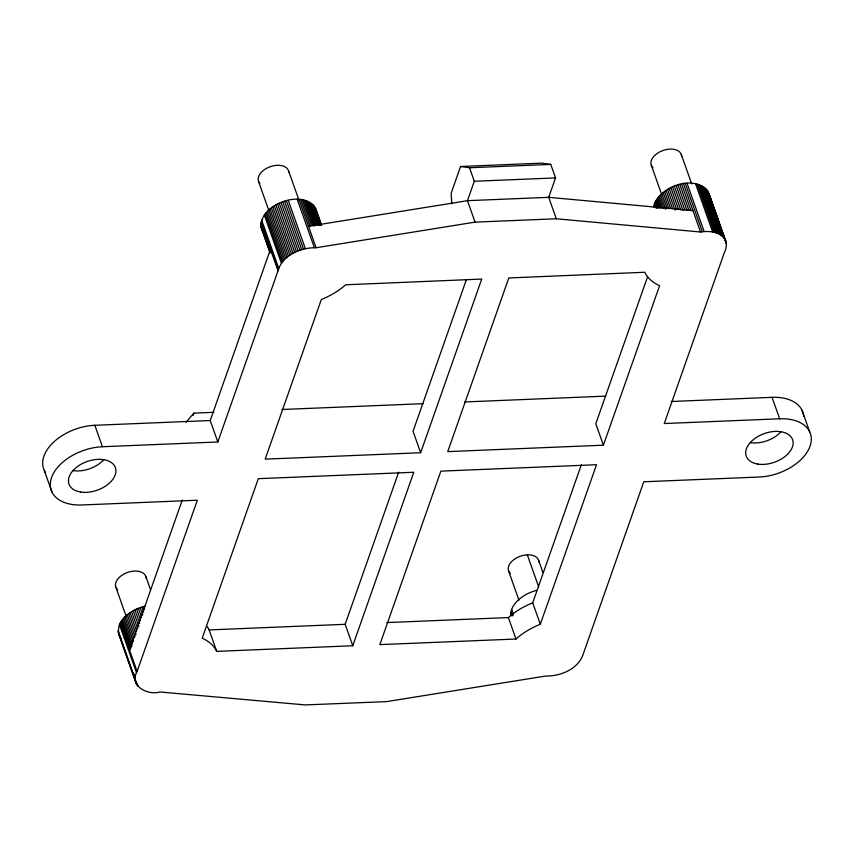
<?xml version="1.0" encoding="UTF-8"?>
<svg xmlns="http://www.w3.org/2000/svg" width="854" height="854" viewBox="0 0 854 854"><rect width="100%" height="100%" fill="white"/><g stroke="black" fill="none" stroke-linecap="round" stroke-linejoin="round"><path stroke-width="1.28" d="M262.381 230.601C252.965 204.714 310.066 184.656 316.62 212.774M270.259 251.791L270.44 249.336L210.233 420.531L217.823 441.977L102.437 446.738A43.426 26.848 -19.5 0 0 51.56 477.535A43.426 26.848 -19.5 0 0 81.952 504.981L197.338 500.209L137.11 671.447C128.538 685.794 148.03 695.732 159.847 691.975L305.241 704.913L386.51 701.625L545.535 676.058C560.779 676.325 579.033 668.906 583.581 653.022L643.777 481.784L759.163 477.023A43.426 26.848 -19.5 0 0 810.03 446.226A43.426 26.848 -19.5 0 0 779.649 418.78L772.048 397.334L671.255 401.497M536.515 590.392A28.951 17.902 -19.5 0 0 511.663 609.532L510.905 615.713M653.588 207.17A28.951 17.902 -19.5 0 1 654.089 204.661C661.327 185.19 696.853 173.309 708.884 193.431L725.964 241.671C726.925 245.322 726.028 249.443 724.288 252.741L664.263 423.541L779.649 418.78M119.677 636.337C113.571 620.58 132.274 608.87 145.575 606.159M217.823 441.977L278.03 270.771C282.525 254.908 300.875 247.468 316.087 247.735L475.059 222.125L556.306 218.773L700.526 232C709.386 230.569 722.399 231.733 725.964 241.671M193.047 415.578L193.911 413.133L213.895 412.311M182.276 500.017L129.52 650.011L131.089 647.492L121.599 620.687M556.306 218.773L548.716 197.327L555.548 177.91L550.755 164.406L541.82 163.146L460.562 166.498L451.158 193.26L451.766 203.828M460.562 166.498L469.508 167.758L474.29 181.272L467.469 200.679L475.059 222.125M352.766 645.752L413.774 472.262L258.303 478.678L202.184 638.237L202.686 638.44A57.901 35.804 -19.5 0 1 216.03 649.99L216.713 651.367L352.766 645.752L345.165 624.306L398.669 472.187M466.167 280.283L413.058 431.291L420.648 452.727L265.167 459.153L321.317 299.519L322.182 299.178A57.901 35.804 -19.5 0 0 344.109 286.122L345.635 284.788L481.72 279.066L420.648 452.727M540.304 624.274L596.519 464.715L440.867 471.141L379.849 644.631L515.976 639.016L517.545 637.639A57.901 35.804 -19.5 0 1 539.482 624.594L540.304 624.274L532.704 602.839L581.403 464.629M647.588 276.771L595.793 423.744L603.394 445.19L447.731 451.617L508.813 277.956L644.791 272.255L645.902 274.337A57.901 35.804 -19.5 0 0 650.567 279.941L652.541 281.574A57.901 35.804 -19.5 0 0 659.608 285.652L603.394 445.19M186.076 422.207L193.911 413.133M386.798 622.587L508.386 617.57L509.955 616.193A57.901 35.804 -19.5 0 1 531.893 603.148L532.704 602.839M469.508 167.758L550.755 164.406M474.29 181.272L555.548 177.91M281.863 409.504L423.125 403.675M464.437 401.967L605.689 396.139M45.433 472.486A43.426 26.848 -19.5 0 1 53.29 442.447A43.426 26.848 -19.5 0 1 94.837 425.292L210.233 420.531M207.159 626.537A57.901 35.804 -19.5 0 1 208.44 628.555L209.123 629.921L345.165 624.306M692.925 210.554L548.716 197.327L467.469 200.679L308.486 226.299L310.162 226.427L300.672 199.622M263.043 231.594L263.822 232.523M120.35 637.33L121.129 638.269M802.119 410.443L809.709 431.889M707.955 191.275L726.252 242.814M726.423 243.988L708.884 193.431M707.325 190.271L724.405 238.512M706.578 189.31L723.658 237.561M705.724 188.414L722.804 236.665M704.764 187.581L721.854 235.832M703.707 186.812L720.797 235.063M702.554 186.108L719.644 234.359M701.315 185.478L718.406 233.729M699.992 184.923L717.072 233.174M698.583 184.443L715.673 232.694M697.099 184.037L714.19 232.288M695.551 183.717L712.642 231.957M681.289 154.51L691.708 183.92M687.054 183.322L704.144 231.573M685.25 183.493L702.34 231.744M683.435 183.749L700.526 232M681.609 184.09L691.099 210.895M679.784 184.496L688.847 210.084M677.959 184.987L687.022 210.575M676.154 185.564L684.791 209.924M674.372 186.204L683.008 210.564M672.621 186.909L680.819 210.063M670.913 187.688L678.674 209.625M669.237 188.531L676.571 209.251M667.625 189.439L674.959 210.148M666.067 190.399L672.536 208.675M664.572 191.413L670.614 208.472M663.152 192.47L668.757 208.312M661.807 193.58L666.985 208.195M651.239 165.057L661.658 194.466M660.558 194.723L665.736 209.347M659.384 195.897L663.697 208.088M658.317 197.103L662.202 208.066M657.345 198.341L660.793 208.088M656.47 199.59L659.491 208.109M655.701 200.85L658.295 208.162M655.05 202.12L657.206 208.205M654.516 203.391L656.235 208.269M654.377 203.786L655.669 207.437M538.586 560.245L542.93 572.5M527.324 554.844L538.607 586.709M508.546 570.792L518.954 600.202M511.663 609.532L513.393 614.4M511.279 610.802L513.008 615.67M511.002 612.051L512.304 615.713M510.852 613.3L511.717 615.734M508.386 617.57L515.976 639.016M315.564 208.205L321.606 225.264M315.009 207.17L321.478 225.445M314.336 206.177L320.944 224.965M313.557 205.238L320.463 224.741M312.671 204.362L320.015 225.082M311.689 203.551L319.449 225.477M310.6 202.804L318.371 224.73M309.415 202.12L317.613 225.275M308.155 201.512L316.343 224.666M306.799 200.978L315.425 225.349M305.369 200.519L314.432 226.107M303.864 200.146L312.927 225.723M302.295 199.847L311.358 225.424M298.996 199.494L316.087 247.735M288.524 170.725L298.943 200.135M297.277 199.441L314.368 247.692M288.278 200.423L305.369 248.674M286.453 200.861L303.533 249.112M284.638 201.373L301.718 249.624M282.834 201.971L299.925 250.211M281.062 202.633L298.153 250.884M279.322 203.359L296.413 251.61M277.625 204.159L294.705 252.41M275.97 205.024L293.05 253.275M274.369 205.942L291.449 254.193M272.832 206.924L289.912 255.175M271.358 207.949L288.449 256.2M269.96 209.027L287.051 257.278M258.484 181.272L285.738 258.399M267.419 211.301L284.51 259.552M266.277 212.486L283.368 260.737M265.242 213.703L282.322 261.954M264.292 214.941L281.382 263.192M261.602 220.001L278.692 268.252M261.217 221.271L278.308 269.522M260.95 222.531L278.03 270.771M260.79 223.769L270.291 250.574M260.758 224.986L270.387 252.304M260.854 226.182L270.142 252.528M261.057 227.345L270.12 252.933M209.123 629.921L216.713 651.367M94.837 425.292L102.437 446.738M145.831 576.461L150.603 589.943M143.75 606.607L144.614 609.041M141.935 607.119L143.664 611.987M140.141 607.706L142.725 615.019M138.359 608.368L141.38 616.898M136.619 609.105L140.504 620.068M134.921 609.905L139.661 623.303M133.267 610.77L138.871 626.612M131.665 611.688L137.707 628.747M130.128 612.67L136.597 630.946M128.655 613.695L135.999 634.405M127.267 614.773L135.028 636.7M115.781 587.008L125.762 615.2M125.944 615.883L133.715 637.821M124.716 617.047L133.352 641.407M123.584 618.232L132.637 643.82M122.538 619.449L132.028 646.254M120.756 621.936L130.246 648.741M120.03 623.196L137.11 671.447M119.411 624.477L136.501 672.717M133.395 672.909L134.708 676.624M137.334 684.043L138.209 686.52M118.065 630.732L137.43 685.581M118.151 631.928L136.768 684.588M118.354 633.092L136.202 683.552M44.291 470.426L51.88 491.872M104.017 459.441A24.606 15.212 -19.5 0 1 73.028 470.597M781.229 431.483A24.606 15.212 -19.5 0 1 750.25 442.639M772.048 397.334A43.426 26.848 -19.5 0 1 803.635 416.101M510.372 573.504A15.916 9.842 -19.5 0 1 519.371 556.584A15.916 9.842 -19.5 0 1 538.927 562.167M117.617 589.719A15.916 9.842 -19.5 0 1 126.605 572.799A15.916 9.842 -19.5 0 1 146.162 578.382M259.029 182.436A15.916 9.842 -19.5 0 1 270.782 166.519A15.916 9.842 -19.5 0 1 288.865 172.636M259.829 183.493A15.916 9.842 -19.5 0 1 259.402 182.98M653.075 167.768A15.916 9.842 -19.5 0 1 662.074 150.838A15.916 9.842 -19.5 0 1 681.631 156.421M80.628 492.043A24.606 15.212 -19.5 0 0 115.93 470.671A24.606 15.212 -19.5 0 0 80.009 464.864A24.606 15.212 -19.5 0 0 80.628 492.043M757.84 464.085A24.606 15.212 -19.5 0 0 793.142 442.714A24.606 15.212 -19.5 0 0 757.231 436.906A24.606 15.212 -19.5 0 0 757.84 464.085"/></g></svg>
